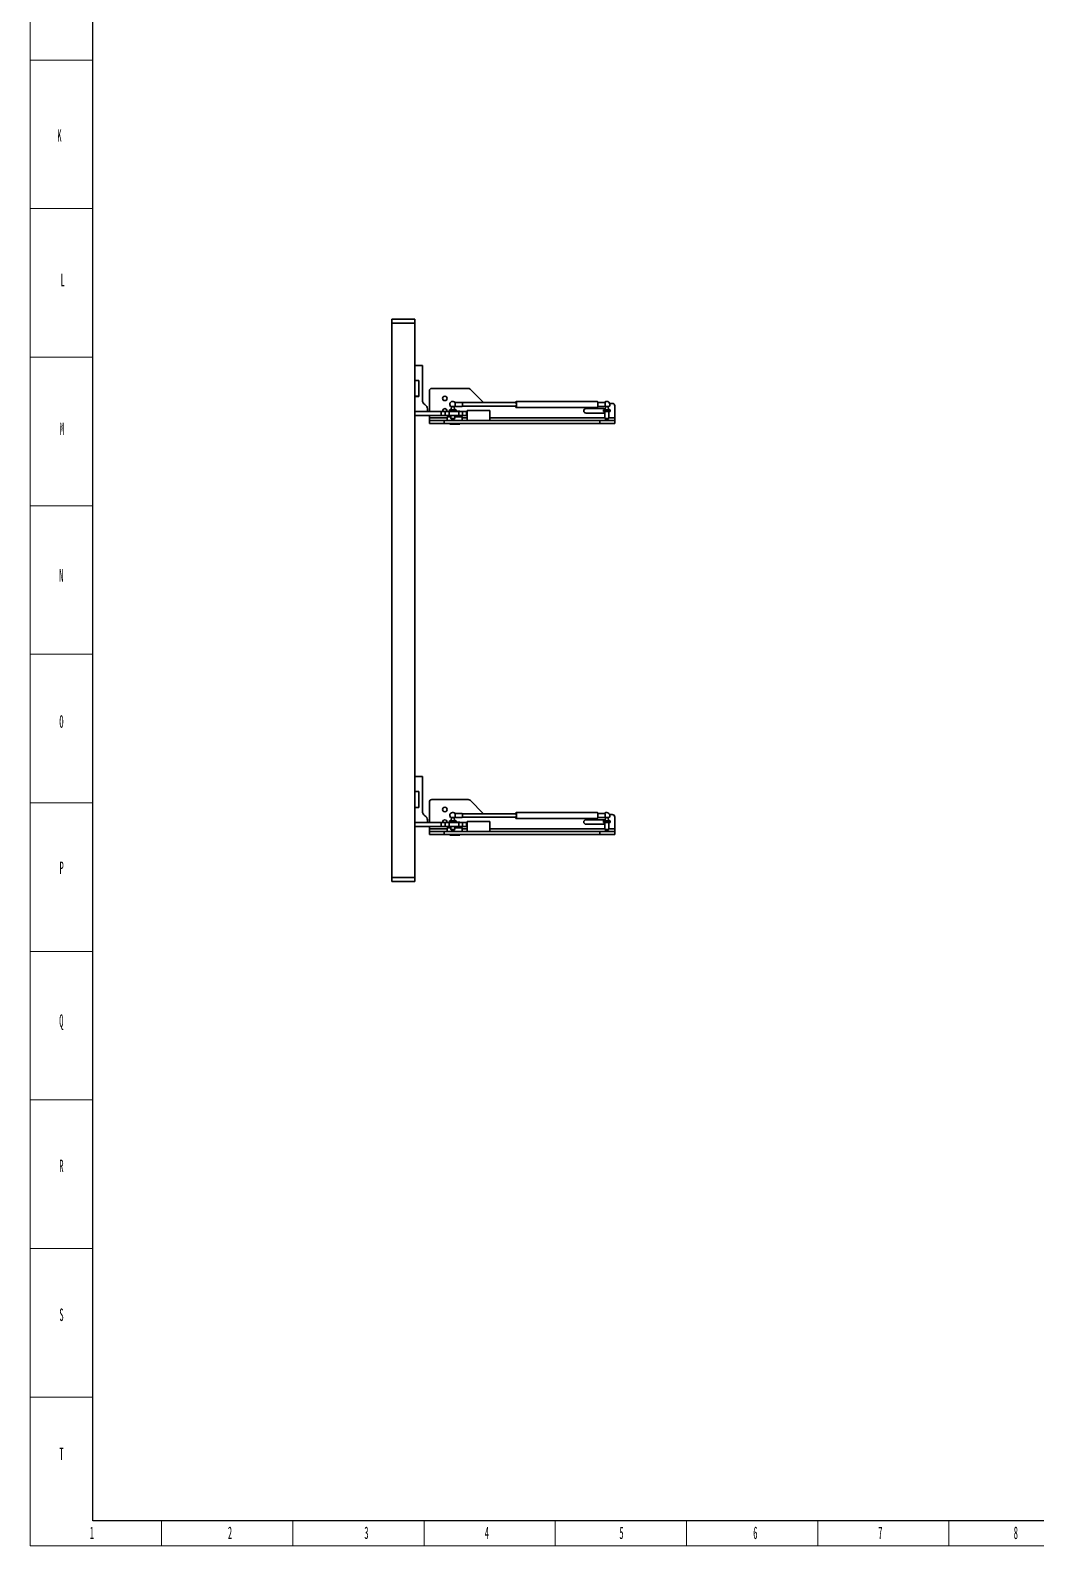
# Model space of a CAD drawing. Header units: millimetres. Extents: x 0 to 841, y 0 to 1189.
# Drawn here: x 0 to 402, y 0 to 606 of the extents above; entities that cross this region are included whole.
import ezdxf

# ---------------------------------------------------------------- set-up
doc = ezdxf.new("R2010")
doc.units = ezdxf.units.MM
doc.header["$PDSIZE"] = -1
doc.styles.add('SLDTEXTSTYLE1', font='TXT', dxfattribs={"width": 0.469})

msp = doc.modelspace()

# ---------------------------------------------------------------- linework, layer by layer
at = {"color": 7, "linetype": 'Continuous', "lineweight": 18}
for p, q in [((0, 0), (0, 1189)), ((25, 594.5), (0, 594.5)), ((25, 535.05), (0, 535.05)), ((25, 475.6), (0, 475.6)), ((25, 416.15), (0, 416.15)), ((25, 356.7), (0, 356.7)), ((25, 297.25), (0, 297.25)), ((25, 237.8), (0, 237.8)), ((25, 178.35), (0, 178.35)), ((25, 118.9), (0, 118.9)), ((25, 59.45), (0, 59.45)), ((52.5, 10), (52.5, 0)), ((105, 10), (105, 0)), ((157.5, 10), (157.5, 0)), ((210, 10), (210, 0)), ((262.5, 10), (262.5, 0)), ((315, 10), (315, 0)), ((367.5, 10), (367.5, 0)), ((841, 0), (0, 0))]:
    msp.add_line(p, q, dxfattribs=at)
at = {"color": 7, "linetype": 'Continuous', "lineweight": 25}
for p, q in [((25, 10), (25, 1179)), ((831, 10), (25, 10))]:
    msp.add_line(p, q, dxfattribs=at)
at = {"color": 7, "linetype": 'Continuous', "lineweight": 35}
for p, q in [((144.63, 490.79), (144.63, 489.19)), ((144.63, 490.79), (153.83, 490.79)), ((144.63, 489.19), (144.63, 267.39)), ((144.63, 489.19), (153.83, 489.19)), ((153.83, 490.79), (153.83, 489.19)), ((153.83, 489.19), (153.83, 472.29)), ((153.83, 472.29), (153.83, 466.29)), ((156.83, 472.29), (153.83, 472.29)), ((156.83, 458.35), (156.83, 472.29)), ((153.83, 466.29), (153.83, 466.24)), ((153.83, 466.29), (155.43, 466.29)), ((153.83, 466.24), (155.43, 466.24)), ((153.83, 466.24), (153.83, 459.94)), ((155.43, 466.29), (155.43, 459.89)), ((155.43, 466.24), (155.43, 459.94)), ((159.62, 453.89), (159.62, 462.09)), ((160.62, 463.09), (175.21, 463.09)), ((175.92, 462.8), (181.32, 457.39)), ((153.83, 459.94), (153.83, 459.89)), ((153.83, 459.94), (155.43, 459.94)), ((155.43, 459.89), (153.83, 459.89)), ((153.83, 459.89), (153.83, 453.89)), ((158.83, 453.89), (158.83, 454.89)), ((169.88, 455.89), (168.11, 455.89)), ((168.62, 455.89), (168.22, 454.49)), ((169.82, 454.49), (169.42, 455.89)), ((172.78, 457.49), (169.88, 457.49)), ((169.88, 455.89), (172.78, 455.89)), ((194.36, 457.39), (172.84, 457.39)), ((172.84, 455.99), (194.36, 455.99)), ((226.87, 457.89), (194.3, 457.89)), ((194.3, 455.49), (226.87, 455.49)), ((229.32, 454.99), (222.32, 454.99)), ((229.84, 457.49), (227.02, 457.49)), ((227.02, 455.89), (229.84, 455.89)), ((230.22, 455.89), (229.82, 454.49)), ((229.84, 455.89), (229.91, 455.89)), ((231.54, 455.89), (229.91, 455.89)), ((231.43, 454.49), (231.03, 455.89)), ((231.77, 457.09), (232.82, 457.09)), ((233.82, 456.09), (233.82, 451.29)), ((153.83, 453.89), (153.83, 452.29)), ((164.31, 453.89), (153.83, 453.89)), ((153.83, 452.29), (153.83, 307.79)), ((164.31, 452.29), (153.83, 452.29)), ((159.62, 451.29), (159.62, 452.29)), ((159.62, 451.29), (159.62, 450.29)), ((159.62, 449.09), (159.62, 450.29)), ((159.62, 450.29), (165.62, 450.29)), ((159.62, 449.09), (165.62, 449.09)), ((164.31, 453.89), (164.31, 452.29)), ((166.02, 453.89), (164.31, 453.89)), ((166.02, 452.29), (164.31, 452.29)), ((165.62, 449.09), (165.62, 450.29)), ((165.62, 450.29), (227.82, 450.29)), ((165.62, 449.09), (227.82, 449.09)), ((166.02, 453.89), (166.02, 452.29)), ((167.52, 453.89), (166.02, 453.89)), ((167.52, 452.29), (166.02, 452.29)), ((167.43, 452.29), (166.82, 451.69)), ((166.82, 451.69), (166.82, 450.29)), ((168.22, 451.69), (166.82, 451.69)), ((167.52, 453.89), (167.52, 452.29)), ((171.4, 453.89), (167.52, 453.89)), ((171.4, 452.29), (167.52, 452.29)), ((167.64, 454.49), (167.64, 453.89)), ((167.64, 454.49), (168.53, 454.49)), ((167.82, 449.09), (167.82, 448.79)), ((171.82, 448.79), (167.82, 448.79)), ((168.22, 452.29), (168.22, 451.09)), ((168.22, 451.09), (168.42, 450.89)), ((168.22, 451.09), (169.82, 451.09)), ((169.62, 450.89), (168.42, 450.89)), ((168.53, 454.49), (168.53, 453.89)), ((168.53, 454.49), (169.91, 454.49)), ((169.62, 450.89), (169.82, 451.09)), ((169.82, 451.09), (169.82, 452.29)), ((172.82, 451.69), (169.82, 451.69)), ((169.91, 454.49), (169.91, 453.89)), ((169.91, 454.49), (170.41, 454.49)), ((170.41, 454.49), (170.41, 453.89)), ((171.82, 453.99), (170.41, 453.99)), ((171.4, 453.89), (171.4, 452.29)), ((172.89, 453.89), (171.4, 453.89)), ((172.89, 452.29), (171.4, 452.29)), ((171.82, 453.89), (171.82, 453.99)), ((171.82, 448.79), (171.82, 449.09)), ((172.82, 451.69), (172.22, 452.29)), ((172.82, 450.29), (172.82, 451.69)), ((172.89, 453.89), (172.89, 452.29)), ((174.55, 453.89), (172.89, 453.89)), ((174.55, 452.29), (172.89, 452.29)), ((174.55, 453.89), (174.55, 452.29)), ((174.58, 453.89), (174.55, 453.89)), ((174.58, 452.29), (174.55, 452.29)), ((174.58, 452.29), (174.58, 453.89)), ((174.82, 454.29), (174.82, 450.29)), ((174.82, 454.29), (183.82, 454.29)), ((183.82, 454.29), (183.82, 450.29)), ((222.32, 453.19), (229.32, 453.19)), ((227.82, 449.09), (227.82, 450.29)), ((227.82, 450.29), (233.82, 450.29)), ((227.82, 449.09), (233.82, 449.09)), ((229.24, 454.49), (229.24, 453.89)), ((229.24, 454.49), (230.13, 454.49)), ((229.24, 453.89), (230.13, 453.89)), ((229.82, 453.89), (229.82, 451.09)), ((229.82, 451.09), (230.03, 450.89)), ((229.82, 451.09), (231.43, 451.09)), ((230.03, 450.89), (230.03, 450.89)), ((231.22, 450.89), (230.03, 450.89)), ((230.13, 454.49), (230.13, 453.89)), ((230.13, 454.49), (231.51, 454.49)), ((230.13, 453.89), (231.51, 453.89)), ((231.22, 450.89), (231.43, 451.09)), ((231.43, 451.09), (231.43, 453.89)), ((231.51, 454.49), (231.51, 453.89)), ((231.51, 454.49), (232.01, 454.49)), ((231.51, 453.89), (232.01, 453.89)), ((232.01, 454.49), (232.01, 453.89)), ((233.82, 450.29), (233.82, 451.29)), ((233.82, 449.09), (233.82, 450.29)), ((153.83, 307.79), (153.83, 301.79)), ((156.83, 307.79), (153.83, 307.79)), ((156.83, 293.85), (156.83, 307.79)), ((153.83, 301.79), (153.83, 301.74)), ((153.83, 301.79), (155.43, 301.79)), ((153.83, 301.74), (155.43, 301.74)), ((153.83, 301.74), (153.83, 295.44)), ((155.43, 301.79), (155.43, 295.39)), ((155.43, 301.74), (155.43, 295.44)), ((159.62, 289.39), (159.62, 297.59)), ((160.62, 298.59), (175.21, 298.59)), ((175.92, 298.3), (181.32, 292.89)), ((153.83, 295.44), (153.83, 295.39)), ((153.83, 295.44), (155.43, 295.44)), ((155.43, 295.39), (153.83, 295.39)), ((153.83, 295.39), (153.83, 289.39)), ((169.88, 291.39), (168.11, 291.39)), ((168.62, 291.39), (168.22, 289.99)), ((169.82, 289.99), (169.42, 291.39)), ((172.78, 292.99), (169.88, 292.99)), ((169.88, 291.39), (172.78, 291.39)), ((194.36, 292.89), (172.84, 292.89)), ((172.84, 291.49), (194.36, 291.49)), ((226.87, 293.39), (194.3, 293.39)), ((229.84, 292.99), (227.02, 292.99)), ((227.02, 291.39), (229.84, 291.39)), ((230.22, 291.39), (229.82, 289.99)), ((229.84, 291.39), (229.91, 291.39)), ((231.54, 291.39), (229.91, 291.39)), ((231.43, 289.99), (231.03, 291.39)), ((231.77, 292.59), (232.82, 292.59)), ((233.82, 291.59), (233.82, 286.79)), ((153.83, 289.39), (153.83, 287.79)), ((164.31, 289.39), (153.83, 289.39)), ((153.83, 287.79), (153.83, 267.39)), ((164.31, 287.79), (153.83, 287.79)), ((158.83, 289.39), (158.83, 290.39)), ((159.62, 286.79), (159.62, 287.79)), ((159.62, 286.79), (159.62, 285.79)), ((159.62, 284.59), (159.62, 285.79)), ((159.62, 285.79), (165.62, 285.79)), ((164.31, 289.39), (164.31, 287.79)), ((166.02, 289.39), (164.31, 289.39)), ((166.02, 287.79), (164.31, 287.79)), ((165.62, 284.59), (165.62, 285.79)), ((165.62, 285.79), (227.82, 285.79)), ((166.02, 289.39), (166.02, 287.79)), ((167.52, 289.39), (166.02, 289.39)), ((167.52, 287.79), (166.02, 287.79)), ((167.43, 287.79), (166.82, 287.19)), ((166.82, 287.19), (166.82, 285.79)), ((168.22, 287.19), (166.82, 287.19)), ((167.52, 289.39), (167.52, 287.79)), ((171.4, 289.39), (167.52, 289.39)), ((171.4, 287.79), (167.52, 287.79)), ((167.64, 289.99), (167.64, 289.39)), ((167.64, 289.99), (168.53, 289.99)), ((168.22, 287.79), (168.22, 286.59)), ((168.22, 286.59), (168.42, 286.39)), ((168.22, 286.59), (169.82, 286.59)), ((169.62, 286.39), (168.42, 286.39)), ((168.53, 289.99), (168.53, 289.39)), ((168.53, 289.99), (169.91, 289.99)), ((169.62, 286.39), (169.82, 286.59)), ((169.82, 286.59), (169.82, 287.79)), ((172.82, 287.19), (169.82, 287.19)), ((169.91, 289.99), (169.91, 289.39)), ((169.91, 289.99), (170.41, 289.99)), ((170.41, 289.99), (170.41, 289.39)), ((171.82, 289.49), (170.41, 289.49)), ((171.4, 289.39), (171.4, 287.79)), ((172.89, 289.39), (171.4, 289.39)), ((172.89, 287.79), (171.4, 287.79)), ((171.82, 289.39), (171.82, 289.49)), ((172.82, 287.19), (172.22, 287.79)), ((172.82, 285.79), (172.82, 287.19)), ((172.89, 289.39), (172.89, 287.79)), ((174.55, 289.39), (172.89, 289.39)), ((174.55, 287.79), (172.89, 287.79)), ((174.55, 289.39), (174.55, 287.79)), ((174.58, 289.39), (174.55, 289.39)), ((174.58, 287.79), (174.55, 287.79)), ((174.58, 287.79), (174.58, 289.39)), ((174.82, 289.79), (174.82, 285.79)), ((174.82, 289.79), (183.82, 289.79)), ((183.82, 289.79), (183.82, 285.79)), ((194.3, 290.99), (226.87, 290.99)), ((229.32, 290.49), (222.32, 290.49)), ((222.32, 288.69), (229.32, 288.69)), ((227.82, 284.59), (227.82, 285.79)), ((227.82, 285.79), (233.82, 285.79)), ((229.24, 289.99), (229.24, 289.39)), ((229.24, 289.99), (230.13, 289.99)), ((229.24, 289.39), (230.13, 289.39)), ((229.82, 289.39), (229.82, 286.59)), ((229.82, 286.59), (230.03, 286.39)), ((229.82, 286.59), (231.43, 286.59)), ((230.03, 286.39), (230.03, 286.39)), ((231.22, 286.39), (230.03, 286.39)), ((230.13, 289.99), (230.13, 289.39)), ((230.13, 289.99), (231.51, 289.99)), ((230.13, 289.39), (231.51, 289.39)), ((231.22, 286.39), (231.43, 286.59)), ((231.43, 286.59), (231.43, 289.39)), ((231.51, 289.99), (231.51, 289.39)), ((231.51, 289.99), (232.01, 289.99)), ((231.51, 289.39), (232.01, 289.39)), ((232.01, 289.99), (232.01, 289.39)), ((233.82, 285.79), (233.82, 286.79)), ((233.82, 284.59), (233.82, 285.79)), ((159.62, 284.59), (165.62, 284.59)), ((165.62, 284.59), (227.82, 284.59)), ((167.82, 284.59), (167.82, 284.29)), ((171.82, 284.29), (167.82, 284.29)), ((171.82, 284.29), (171.82, 284.59)), ((227.82, 284.59), (233.82, 284.59)), ((144.63, 267.39), (153.83, 267.39)), ((144.63, 265.79), (144.63, 267.39)), ((153.83, 265.79), (153.83, 267.39)), ((144.63, 265.79), (153.83, 265.79))]:
    msp.add_line(p, q, dxfattribs=at)
at = {"color": 8, "linetype": 'Continuous', "lineweight": 35}
for p, q in [((166.82, 451.29), (159.62, 451.29)), ((174.82, 451.29), (172.82, 451.29)), ((229.82, 451.29), (183.82, 451.29)), ((233.82, 451.29), (231.43, 451.29)), ((166.82, 286.79), (159.62, 286.79)), ((174.82, 286.79), (172.82, 286.79)), ((229.82, 286.79), (183.82, 286.79)), ((233.82, 286.79), (231.43, 286.79))]:
    msp.add_line(p, q, dxfattribs=at)
at = {"color": 7, "linetype": 'Continuous', "lineweight": 35, "flags": 128}
for points in [[(172.78, 457.49), (172.81, 457.45), (172.85, 457.35), (172.88, 457.19), (172.9, 456.98), (172.9, 456.75), (172.9, 456.51), (172.89, 456.29), (172.86, 456.1), (172.83, 455.97), (172.8, 455.9), (172.78, 455.89)], [(194.14, 455.99), (194.15, 455.93), (194.19, 455.72), (194.23, 455.57), (194.28, 455.5), (194.32, 455.5), (194.37, 455.57), (194.41, 455.72), (194.45, 455.93), (194.47, 456.18), (194.49, 456.47), (194.49, 456.77), (194.48, 457.06), (194.46, 457.33), (194.43, 457.56), (194.39, 457.74), (194.35, 457.85), (194.3, 457.89), (194.3, 457.89)], [(194.3, 457.49), (194.26, 457.45), (194.24, 457.39)], [(194.24, 455.99), (194.24, 455.97), (194.28, 455.9), (194.32, 455.9), (194.36, 455.97), (194.39, 456.1), (194.41, 456.29), (194.43, 456.51), (194.43, 456.75), (194.42, 456.98), (194.4, 457.19), (194.37, 457.35), (194.34, 457.45), (194.3, 457.49), (194.3, 457.49)], [(226.87, 455.49), (226.9, 455.5), (226.94, 455.57), (226.99, 455.72), (227.02, 455.93), (227.05, 456.18), (227.06, 456.47), (227.07, 456.77), (227.06, 457.06), (227.04, 457.33), (227.01, 457.56), (226.97, 457.74), (226.92, 457.85), (226.87, 457.89)], [(229.91, 455.89), (229.94, 456.04), (229.96, 456.24), (229.98, 456.48), (229.98, 456.73), (229.97, 456.98), (229.96, 457.2), (229.93, 457.39), (229.89, 457.52), (229.86, 457.59), (229.82, 457.59), (229.78, 457.52), (229.77, 457.49)], [(229.84, 455.89), (229.87, 455.93), (229.91, 456.03), (229.94, 456.19), (229.95, 456.4), (229.96, 456.63), (229.96, 456.87), (229.95, 457.09), (229.92, 457.28), (229.89, 457.41), (229.85, 457.48), (229.84, 457.49)], [(172.78, 292.99), (172.81, 292.95), (172.85, 292.85), (172.88, 292.69), (172.9, 292.48), (172.9, 292.25), (172.9, 292.01), (172.89, 291.79), (172.86, 291.6), (172.83, 291.47), (172.8, 291.4), (172.78, 291.39)], [(194.14, 291.49), (194.15, 291.43), (194.19, 291.22), (194.23, 291.07), (194.28, 291), (194.32, 291), (194.37, 291.07), (194.41, 291.22), (194.45, 291.43), (194.47, 291.68), (194.49, 291.97), (194.49, 292.27), (194.48, 292.56), (194.46, 292.83), (194.43, 293.06), (194.39, 293.24), (194.35, 293.35), (194.3, 293.39), (194.3, 293.39)], [(194.3, 292.99), (194.26, 292.95), (194.24, 292.89)], [(194.24, 291.49), (194.24, 291.47), (194.28, 291.4), (194.32, 291.4), (194.36, 291.47), (194.39, 291.6), (194.41, 291.79), (194.43, 292.01), (194.43, 292.25), (194.42, 292.48), (194.4, 292.69), (194.37, 292.85), (194.34, 292.95), (194.3, 292.99), (194.3, 292.99)], [(226.87, 290.99), (226.9, 291), (226.94, 291.07), (226.99, 291.22), (227.02, 291.43), (227.05, 291.68), (227.06, 291.97), (227.07, 292.27), (227.06, 292.56), (227.04, 292.83), (227.01, 293.06), (226.97, 293.24), (226.92, 293.35), (226.87, 293.39)], [(229.91, 291.39), (229.94, 291.54), (229.96, 291.74), (229.98, 291.98), (229.98, 292.23), (229.97, 292.48), (229.96, 292.7), (229.93, 292.89), (229.89, 293.02), (229.86, 293.09), (229.82, 293.09), (229.78, 293.02), (229.77, 292.99)], [(229.84, 291.39), (229.87, 291.43), (229.91, 291.53), (229.94, 291.69), (229.95, 291.9), (229.96, 292.13), (229.96, 292.37), (229.95, 292.59), (229.92, 292.78), (229.89, 292.91), (229.85, 292.98), (229.84, 292.99)]]:
    msp.add_lwpolyline(points, dxfattribs=at)
at = {"color": 7, "linetype": 'Continuous', "lineweight": 35}
for centre in [(165.82, 459.09), (165.82, 294.59)]:
    msp.add_circle(centre, 0.9, dxfattribs=at)
for centre, radius, start, end in [((160.62, 462.09), 1, 90, 180), ((175.21, 462.09), 1, 45, 90), ((158.83, 458.35), 2, 180, 240), ((156.83, 454.89), 2, 0, 60), ((165.82, 454.09), 0.9, 347.16041, 192.83959), ((169.02, 456.69), 1.21, 48.05116, 180), ((169.02, 456.69), 1.21, 180, 221.28682), ((166.76, 456.65), 3.22, 346.29897, 17.00214), ((194.87, 457.44), 0.727, 141.52767, 183.77836), ((222.32, 454.09), 0.9, 90, 270), ((229.32, 454.09), 0.9, 49.71893, 90), ((230.62, 456.69), 1.21, 318.71318, 131.94884), ((232.82, 456.09), 1, 0, 90), ((229.32, 454.09), 0.9, 270, 303.74899), ((160.62, 297.59), 1, 90, 180), ((175.21, 297.59), 1, 45, 90), ((158.83, 293.85), 2, 180, 240), ((156.83, 290.39), 2, 0, 60), ((169.02, 292.19), 1.21, 48.05116, 180), ((169.02, 292.19), 1.21, 180, 221.28682), ((166.76, 292.15), 3.22, 346.29897, 17.00214), ((194.87, 292.94), 0.727, 141.52767, 183.77836), ((230.62, 292.19), 1.21, 318.71318, 131.94884), ((232.82, 291.59), 1, 0, 90), ((165.82, 289.59), 0.9, 347.16041, 192.83959), ((222.32, 289.59), 0.9, 90, 270), ((229.32, 289.59), 0.9, 49.71893, 90), ((229.32, 289.59), 0.9, 270, 303.74899)]:
    msp.add_arc(centre, radius, start, end, dxfattribs=at)
at = {"color": 7, "linetype": 'Continuous', "lineweight": 0}
msp.add_point((0, 0), dxfattribs=at)

# ---------------------------------------------------------------- texts
at = {"color": 7, "linetype": 'Continuous', "lineweight": 0, "char_height": 5, "attachment_point": 1, "style": 'SLDTEXTSTYLE1'}
for s, insert in [('K', (10.82, 566.78)), ('L', (12.13, 508.98)), ('M', (11.81, 449.43)), ('N', (11.55, 390.77)), ('O', (11.62, 332.27)), ('P', (11.68, 273.77)), ('Q', (11.58, 212.58)), ('R', (11.63, 154.49)), ('S', (11.64, 94.91)), ('T', (11.64, 39.24)), ('1', (23.78, 7.67)), ('2', (79.03, 7.67)), ('3', (133.61, 7.67)), ('4', (181.83, 7.67)), ('5', (235.64, 7.67)), ('6', (289.2, 7.67)), ('7', (339.21, 7.67)), ('8', (393.41, 7.67))]:
    msp.add_mtext(s, dxfattribs=dict(at, insert=insert))

doc.saveas('drawing.dxf')
